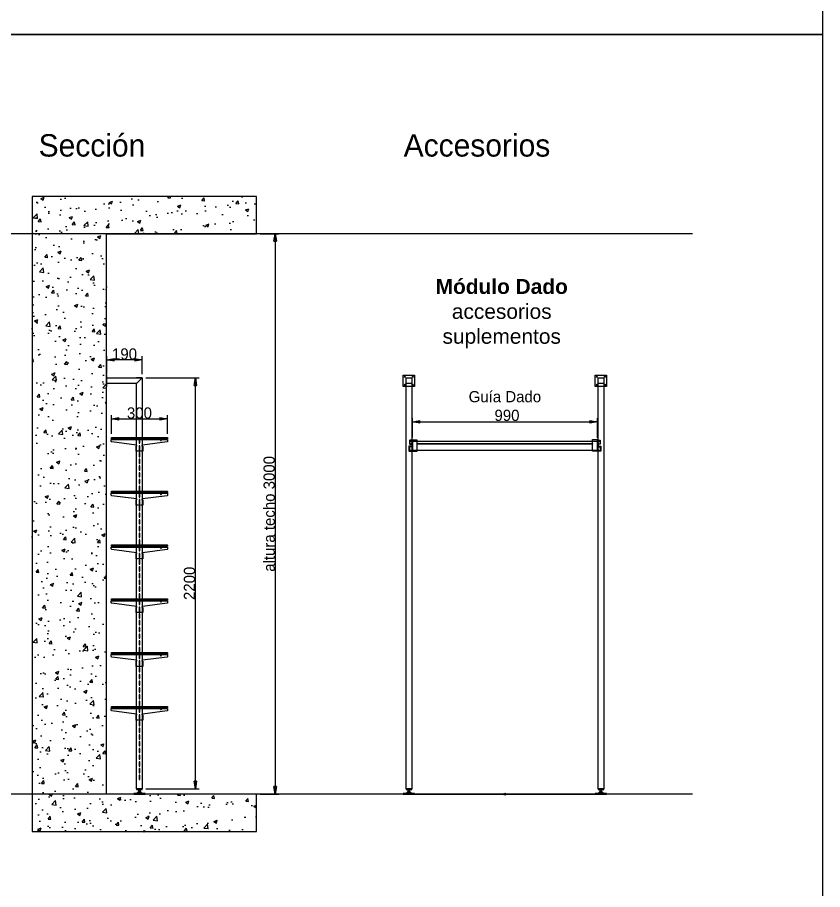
# Paper-space layout 'Jordi B.' of a CAD drawing. Header units: millimetres. Extents: x 23627 to 226976, y -18096 to 223844.
# Drawn here: x 135592 to 139901, y 124776 to 129447 of the extents above; entities that cross this region are included whole.
import ezdxf

# ---------------------------------------------------------------- set-up
doc = ezdxf.new("R2010")
doc.units = ezdxf.units.MM
doc.header["$PDMODE"] = 35
doc.header["$PDSIZE"] = 5
doc.linetypes.add('Discontinua JB', pattern=[0.75, 0.5, -0.25])
doc.layers.add('1001 concep color Blau Fosc', color=7, linetype='Continuous', true_color=0x003e84)
for name, color, linetype in [('Cotas bloques dinámicos PM espacio', 140, 'Continuous'), ('Ferreteria JB', 7, 'Continuous'), ('Linea Capa Color 0000 JB', 7, 'Continuous'), ('Linea Capa Color 0012 Vermell JB', 12, 'Continuous'), ('Linea Capa Color 0140 Blau Vidre JB', 140, 'Continuous'), ('Linea Capa Color 0202 Lila Parets JB', 202, 'Continuous'), ('Linea Capa Color 0252 Gris Parets JB', 252, 'Continuous'), ('Linea Capa Color 0253 Gris Clar JB', 253, 'Continuous'), ('Linea Capa Color 0255 Blanc JB', 255, 'Continuous')]:
    doc.layers.add(name, color=color, linetype=linetype)
doc.styles.add('Helvetica Light', font='HelveticaNeueLTCom-Th.ttf')
doc.styles.add('Jordi Ava', font='Avant Garde MEdium BT.ttf')
doc.dimstyles.new('Jordi Ava 2015', dxfattribs={"dimtxt": 60, "dimasz": 40, "dimexe": 20, "dimexo": 20, "dimgap": 0.09, "dimtad": 1, "dimdec": 0, "dimzin": 0, "dimdsep": 46, "dimtxsty": 'Jordi Ava', "dimblk": 'CLOSED', "dimcen": 1.5, "dimclrd": 7, "dimclre": 7, "dimclrt": 256, "dimadec": 0, "dimazin": 0, "dimtfac": 0.05, "dimtdec": 0, "dimtofl": 0, "dimtmove": 0, "dimatfit": 3, "dimldrblk": 'CLOSED', "dimfxl": 90, "dimtolj": 1, "dimtzin": 0, "dimlwd": -1, "dimlwe": -1, "dimarcsym": 0})

# ---------------------------------------------------------------- blocks, each defined once
blk = doc.blocks.new('PM202309291349')
at = {"layer": 'Linea Capa Color 0012 Vermell JB', "ltscale": 50}
for p in [(6202.8, -4066.4), (4272.8, -4266.4)]:
    blk.add_point(p, dxfattribs=at)
at = {"layer": 'Linea Capa Color 0202 Lila Parets JB', "ltscale": 10}
for p, q in [((7207.8, -1066.4), (639.3, -1066.4)), ((7207.8, -4066.4), (1339.3, -4066.4))]:
    blk.add_line(p, q, dxfattribs=at)
blk.add_lwpolyline([(0, 0), (7902.9, 0), (7902.9, -7171.6), (0, -7171.6)], close=True, dxfattribs=at)
at = {"layer": '1001 concep color Blau Fosc', "ltscale": 10, "char_height": 120, "width": 2264.786, "attachment_point": 1, "style": 'Jordi Ava'}
for s, insert in [('Sección', (3707.1, -532.9)), ('Accesorios', (5660.9, -532.9))]:
    blk.add_mtext(s, dxfattribs=dict(at, insert=insert))
blk = doc.blocks.new('_Closed')
at = {"color": 0, "linetype": 'ByBlock', "lineweight": -2}
for p, q in [((-1, 0.17), (0, 0)), ((-1, 0.17), (-1, -0.17)), ((0, 0), (-1, -0.17)), ((0, 0), (-1, 0))]:
    blk.add_line(p, q, dxfattribs=at)
blk = doc.blocks.new('*D1623')
at = {"layer": 'Cotas bloques dinámicos PM espacio', "color": 7, "ltscale": 10, "transparency": 16777216}
for p, q in [((211.6, 2228), (496, 2228)), ((476, 68), (476, 2188)), ((211.6, 28), (496, 28))]:
    blk.add_line(p, q, dxfattribs=at)
at = {"layer": 'Defpoints', "color": 0, "ltscale": 10, "transparency": 16777216}
for p in [(191.6, 2228), (476, 2228), (191.6, 28)]:
    blk.add_point(p, dxfattribs=at)
at = {"layer": 'Cotas bloques dinámicos PM espacio', "color": 7, "ltscale": 10, "transparency": 16777216, "xscale": 40, "yscale": 40, "zscale": 40}
for p, rotation in [((476, 2228), 90), ((476, 28), 270)]:
    blk.add_blockref('_Closed', p, dxfattribs=dict(at, rotation=rotation))
at = {"layer": 'Cotas bloques dinámicos PM espacio', "ltscale": 10, "transparency": 16777216, "insert": (444.7, 1128), "char_height": 60, "attachment_point": 5, "rotation": 90, "style": 'Jordi Ava'}
blk.add_mtext('\\A1;2200', dxfattribs=at)
blk = doc.blocks.new('*D1625')
at = {"layer": 'Cotas bloques dinámicos PM espacio', "color": 7, "ltscale": 10, "transparency": 16777216}
for p, q in [((2, 2248), (2, 2344.9)), ((191.6, 2248), (191.6, 2344.9)), ((151.6, 2324.9), (42, 2324.9))]:
    blk.add_line(p, q, dxfattribs=at)
at = {"layer": 'Defpoints', "color": 0, "ltscale": 10, "transparency": 16777216}
for p in [(2, 2324.9), (2, 2228), (191.6, 2228)]:
    blk.add_point(p, dxfattribs=at)
at = {"layer": 'Cotas bloques dinámicos PM espacio', "color": 7, "ltscale": 10, "transparency": 16777216, "xscale": 40, "yscale": 40, "zscale": 40, "rotation": 180}
blk.add_blockref('_Closed', (2, 2324.9), dxfattribs=at)
at = {"layer": 'Cotas bloques dinámicos PM espacio', "color": 7, "ltscale": 10, "transparency": 16777216, "xscale": 40, "yscale": 40, "zscale": 40}
blk.add_blockref('_Closed', (191.6, 2324.9), dxfattribs=at)
at = {"layer": 'Cotas bloques dinámicos PM espacio', "ltscale": 10, "transparency": 16777216, "insert": (96.8, 2356.1), "char_height": 60, "attachment_point": 5, "style": 'Jordi Ava'}
blk.add_mtext('\\A1;190', dxfattribs=at)
blk = doc.blocks.new('PM202304131554')
at = {"layer": 'Linea Capa Color 0000 JB', "ltscale": 50}
h = blk.add_hatch(color=256, dxfattribs=at)
h.dxf.hatch_style = 1
h.set_gradient(color1=(0, 191, 255), one_color=1, tint=1, name='SPHERICAL')
h.paths.add_polyline_path([(-149, 0), (-150, 1), (-150, 7), (-149, 8), (149, 8), (150, 7), (150, 1), (149, 0)])
at = {"layer": 'Linea Capa Color 0140 Blau Vidre JB', "lineweight": -3}
blk.add_lwpolyline([(-149, 0), (-150, 1), (-150, 7), (-149, 8), (149, 8), (150, 7), (150, 1), (149, 0)], close=True, dxfattribs=at)
blk = doc.blocks.new('PM202307281056')
at = {"layer": 'Linea Capa Color 0140 Blau Vidre JB', "ltscale": 10}
blk.add_lwpolyline([(4.9, 3), (-4.9, 3), (-4.9, 0), (-2.2, 0), (-2.2, -3.3, 1.39975), (2.3, -3.3), (2.3, 0), (4.9, 0)], format="xyb", close=True, dxfattribs=at)
blk.add_arc((0, 5.5), 5.5, 207.0463, 332.9537, dxfattribs=at)
blk = doc.blocks.new('*D2136')
at = {"layer": 'Cotas bloques dinámicos PM espacio', "color": 7, "ltscale": 10, "transparency": 16777216}
for p, q in [((26.6, 1928.7), (26.6, 2028.7)), ((66.6, 2008.7), (286.6, 2008.7)), ((326.6, 1928.7), (326.6, 2028.7))]:
    blk.add_line(p, q, dxfattribs=at)
at = {"layer": 'Defpoints', "color": 0, "ltscale": 10, "transparency": 16777216}
for p in [(326.6, 2008.7), (26.6, 1908.7), (326.6, 1908.7)]:
    blk.add_point(p, dxfattribs=at)
at = {"layer": 'Cotas bloques dinámicos PM espacio', "color": 7, "ltscale": 10, "transparency": 16777216, "xscale": 40, "yscale": 40, "zscale": 40, "rotation": 180}
blk.add_blockref('_Closed', (26.6, 2008.7), dxfattribs=at)
at = {"layer": 'Cotas bloques dinámicos PM espacio', "color": 7, "ltscale": 10, "transparency": 16777216, "xscale": 40, "yscale": 40, "zscale": 40}
blk.add_blockref('_Closed', (326.6, 2008.7), dxfattribs=at)
at = {"layer": 'Cotas bloques dinámicos PM espacio', "ltscale": 10, "transparency": 16777216, "insert": (176.6, 2040), "char_height": 60, "attachment_point": 5, "style": 'Jordi Ava'}
blk.add_mtext('\\A1;{\\C140;300}', dxfattribs=at)
blk = doc.blocks.new('*D1624')
at = {"layer": 'Cotas bloques dinámicos PM espacio', "color": 7, "ltscale": 10, "transparency": 16777216}
for p, q in [((822.7, 3000), (922.7, 3000)), ((902.7, 2960), (902.7, 40)), ((822.7, 0), (922.7, 0))]:
    blk.add_line(p, q, dxfattribs=at)
at = {"layer": 'Defpoints', "color": 0, "ltscale": 10, "transparency": 16777216}
for p in [(802.7, 3000), (802.7, 0), (902.7, 0)]:
    blk.add_point(p, dxfattribs=at)
at = {"layer": 'Cotas bloques dinámicos PM espacio', "color": 7, "ltscale": 10, "transparency": 16777216, "xscale": 40, "yscale": 40, "zscale": 40}
for p, rotation in [((902.7, 3000), 90), ((902.7, 0), 270)]:
    blk.add_blockref('_Closed', p, dxfattribs=dict(at, rotation=rotation))
at = {"layer": 'Cotas bloques dinámicos PM espacio', "ltscale": 10, "transparency": 16777216, "insert": (871.4, 1500), "char_height": 60, "attachment_point": 5, "rotation": 90, "style": 'Jordi Ava'}
blk.add_mtext('\\A1;altura techo 3000', dxfattribs=at)
blk = doc.blocks.new('PM202308170910')
at = {"layer": 'Linea Capa Color 0202 Lila Parets JB', "ltscale": 10}
blk.add_line((-514, 0), (514, 0), dxfattribs=at)
at = {"layer": 'Linea Capa Color 0253 Gris Clar JB', "ltscale": 10}
for points in [[(-484, 2183), (-544, 2183), (-544, 2243), (-484, 2243)], [(544, 2183), (484, 2183), (484, 2243), (544, 2243)], [(-529, 2228), (-499, 2228), (-499, 28), (-529, 28)], [(-499, 2198), (-529, 2198), (-529, 2228), (-499, 2228)], [(499, 2228), (529, 2228), (529, 28), (499, 28)], [(529, 2198), (499, 2198), (499, 2228), (529, 2228)], [(-544, 0), (-484, 0), (-484, 2.5), (-544, 2.5)], [(-529, 24), (-499, 24), (-499, 28), (-529, 28)], [(-507, 9), (-521, 9), (-529, 2.5), (-499, 2.5)], [(-521, 9), (-507, 9), (-507, 13), (-521, 13)], [(-509, 13), (-509, 24), (-519, 24), (-519, 13)], [(484, 0), (544, 0), (544, 2.5), (484, 2.5)], [(499, 24), (529, 24), (529, 28), (499, 28)], [(521, 9), (507, 9), (499, 2.5), (529, 2.5)], [(507, 9), (521, 9), (521, 13), (507, 13)], [(519, 13), (519, 24), (509, 24), (509, 13)]]:
    blk.add_lwpolyline(points, close=True, dxfattribs=at)
for centre in [(-535.6, 2234.6), (-492.3, 2234.6), (492.3, 2234.6), (535.6, 2234.6), (-535.6, 2191.4), (-492.3, 2191.4), (492.3, 2191.4), (535.6, 2191.4)]:
    blk.add_circle(centre, 3, dxfattribs=at)
at = {"layer": '1001 concep color Blau Fosc', "insert": (-17, 2572.5), "char_height": 80, "width": 990, "attachment_point": 5, "style": 'Helvetica Light'}
blk.add_mtext('{\\fHelveticaNeueLT Com 35 Th|b1|i0|c0|p34;Módulo Dado}\\Paccesorios suplementos', dxfattribs=at)
blk = doc.blocks.new('*D1474')
at = {"layer": 'Cotas bloques dinámicos PM espacio', "color": 7, "ltscale": 10, "transparency": 16777216}
for p, q in [((4, 73.3), (4, 177.8)), ((44, 157.8), (954, 157.8)), ((994, 71.3), (994, 177.8))]:
    blk.add_line(p, q, dxfattribs=at)
at = {"layer": 'Defpoints', "color": 0, "ltscale": 10, "transparency": 16777216}
for p in [(994, 157.8), (4, 53.3), (994, 51.3)]:
    blk.add_point(p, dxfattribs=at)
at = {"layer": 'Cotas bloques dinámicos PM espacio', "color": 7, "ltscale": 10, "transparency": 16777216, "xscale": 40, "yscale": 40, "zscale": 40, "rotation": 180}
blk.add_blockref('_Closed', (4, 157.8), dxfattribs=at)
at = {"layer": 'Cotas bloques dinámicos PM espacio', "color": 7, "ltscale": 10, "transparency": 16777216, "xscale": 40, "yscale": 40, "zscale": 40}
blk.add_blockref('_Closed', (994, 157.8), dxfattribs=at)
at = {"layer": 'Cotas bloques dinámicos PM espacio', "ltscale": 10, "transparency": 16777216, "insert": (499, 241.8), "char_height": 60, "attachment_point": 5, "style": 'Jordi Ava'}
blk.add_mtext('\\A1;Guía Dado\\P 990', dxfattribs=at)
blk = doc.blocks.new('*U1622')
at = {"layer": 'Linea Capa Color 0252 Gris Parets JB', "ltscale": 10}
h = blk.add_hatch(dxfattribs=at)
h.set_pattern_fill('AR-CONC', color=256, style=0)
h.set_pattern_definition([(50, (-129811.65, -106504.04), (182.18467, -15.93909), [19.05, -209.55]), (355, (-129811.65, -106504.04), (-35.24342, 191.05685), [15.24, -167.64058]), (100.45144, (-129796.47, -106505.37), (146.94125, 175.11775), [16.19, -178.09024]), (46.1842, (-129811.65, -106453.24), (271.07904, -42.04233), [28.575, -314.325]), (96.63556, (-129789.06, -106456.74), (237.40413, 247.42612), [24.28502, -267.1356]), (351.18415, (-129811.65, -106453.24), (237.40413, 247.42612), [22.85997, -251.45973]), (21, (-129786.25, -106465.94), (151.61439, -102.2652), [19.05, -209.55]), (326, (-129786.25, -106465.94), (61.80203, 184.18797), [15.24, -167.64]), (71.45144, (-129773.62, -106474.46), (213.41642, 81.92277), [16.19, -178.08994]), (37.5, (-129811.654, -106504.04), (3.088603, 84.55504), [0, -165.608, 0, -170.18, 0, -168.275]), (7.5, (-129811.65, -106504.04), (66.819663, 100.180575), [0, -97.028, 0, -161.798, 0, -64.135]), (327.5, (-129868.296, -106504.04), (135.590595, -5.728744), [0, -63.5, 0, -198.12, 0, -262.89]), (317.5, (-129893.7, -106504.04), (148.12918, 25.42649), [0, -82.55, 0, -131.572, 0, -186.69])])
h.paths.add_polyline_path([(802.7, 3200), (-397.3, 3200), (-397.3, -200), (802.7, -200), (802.7, 0), (0, 0), (0, 3000), (802.7, 3000)])
at = {"ltscale": 50}
blk.add_lwpolyline([(2, 2183), (2, 2243), (0, 2243), (0, 2183)], close=True, dxfattribs=at)
at = {"layer": 'Linea Capa Color 0000 JB', "ltscale": 50}
blk.add_line((191.6, 2228), (161.6, 2228), dxfattribs=at)
at = {"layer": 'Linea Capa Color 0000 JB', "ltscale": 10}
for points in [[(2, 2198), (2, 2228), (191.6, 2228), (161.6, 2198)], [(161.6, 2198), (191.6, 2228), (191.6, 28), (161.6, 28)], [(174.8, 1878.3), (178.3, 1878.3), (178.3, 1900.8), (174.8, 1900.8)], [(174.8, 1842.2), (178.3, 1842.2), (178.3, 1864.8), (174.8, 1864.8)], [(174.8, 1806.2), (178.3, 1806.2), (178.3, 1828.8), (174.8, 1828.8)], [(174.8, 1770.2), (178.3, 1770.2), (178.3, 1792.8), (174.8, 1792.8)], [(174.8, 1734.2), (178.3, 1734.2), (178.3, 1756.8), (174.8, 1756.8)], [(174.8, 1698.2), (178.3, 1698.2), (178.3, 1720.7), (174.8, 1720.7)], [(174.8, 1662.2), (178.3, 1662.2), (178.3, 1684.7), (174.8, 1684.7)], [(174.8, 1626.2), (178.3, 1626.2), (178.3, 1648.7), (174.8, 1648.7)], [(174.8, 1590.2), (178.3, 1590.2), (178.3, 1612.7), (174.8, 1612.7)], [(174.8, 1554.2), (178.3, 1554.2), (178.3, 1576.7), (174.8, 1576.7)], [(174.8, 1518.2), (178.3, 1518.2), (178.3, 1540.7), (174.8, 1540.7)], [(174.8, 1482.2), (178.3, 1482.2), (178.3, 1504.7), (174.8, 1504.7)], [(174.8, 1446.2), (178.3, 1446.2), (178.3, 1468.7), (174.8, 1468.7)], [(174.8, 1410.2), (178.3, 1410.2), (178.3, 1432.7), (174.8, 1432.7)], [(174.8, 1374.2), (178.3, 1374.2), (178.3, 1396.7), (174.8, 1396.7)], [(174.8, 1338.2), (178.3, 1338.2), (178.3, 1360.7), (174.8, 1360.7)], [(174.8, 1302.2), (178.3, 1302.2), (178.3, 1324.7), (174.8, 1324.7)], [(174.8, 1266.2), (178.3, 1266.2), (178.3, 1288.7), (174.8, 1288.7)], [(174.8, 1230.2), (178.3, 1230.2), (178.3, 1252.7), (174.8, 1252.7)], [(174.8, 1194.2), (178.3, 1194.2), (178.3, 1216.7), (174.8, 1216.7)], [(174.8, 1158.2), (178.3, 1158.2), (178.3, 1180.7), (174.8, 1180.7)], [(174.8, 1122.1), (178.3, 1122.1), (178.3, 1144.7), (174.8, 1144.7)], [(174.8, 1086.1), (178.3, 1086.1), (178.3, 1108.7), (174.8, 1108.7)], [(174.8, 1050.1), (178.3, 1050.1), (178.3, 1072.7), (174.8, 1072.7)], [(174.8, 1014.1), (178.3, 1014.1), (178.3, 1036.6), (174.8, 1036.6)], [(174.8, 978.1), (178.3, 978.1), (178.3, 1000.6), (174.8, 1000.6)], [(174.8, 942.1), (178.3, 942.1), (178.3, 964.6), (174.8, 964.6)], [(174.8, 906.1), (178.3, 906.1), (178.3, 928.6), (174.8, 928.6)], [(174.8, 870.1), (178.3, 870.1), (178.3, 892.6), (174.8, 892.6)], [(174.8, 834.1), (178.3, 834.1), (178.3, 856.6), (174.8, 856.6)], [(174.8, 798.1), (178.3, 798.1), (178.3, 820.6), (174.8, 820.6)], [(174.8, 762.1), (178.3, 762.1), (178.3, 784.6), (174.8, 784.6)], [(174.8, 726.1), (178.3, 726.1), (178.3, 748.6), (174.8, 748.6)], [(174.8, 690.1), (178.3, 690.1), (178.3, 712.6), (174.8, 712.6)], [(174.8, 654.1), (178.3, 654.1), (178.3, 676.6), (174.8, 676.6)], [(174.8, 618.1), (178.3, 618.1), (178.3, 640.6), (174.8, 640.6)], [(174.8, 582.1), (178.3, 582.1), (178.3, 604.6), (174.8, 604.6)], [(174.8, 546.1), (178.3, 546.1), (178.3, 568.6), (174.8, 568.6)], [(174.8, 510.1), (178.3, 510.1), (178.3, 532.6), (174.8, 532.6)], [(174.8, 474.1), (178.3, 474.1), (178.3, 496.6), (174.8, 496.6)], [(174.8, 442.1), (178.3, 442.1), (178.3, 464.6), (174.8, 464.6)], [(174.8, 438.1), (178.3, 438.1), (178.3, 460.6), (174.8, 460.6)], [(174.8, 402), (178.3, 402), (178.3, 424.6), (174.8, 424.6)], [(174.8, 366), (178.3, 366), (178.3, 388.6), (174.8, 388.6)], [(174.8, 330), (178.3, 330), (178.3, 352.6), (174.8, 352.6)], [(174.8, 294), (178.3, 294), (178.3, 316.5), (174.8, 316.5)], [(174.8, 258), (178.3, 258), (178.3, 280.5), (174.8, 280.5)], [(174.8, 222), (178.3, 222), (178.3, 244.5), (174.8, 244.5)], [(174.8, 186), (178.3, 186), (178.3, 208.5), (174.8, 208.5)], [(174.8, 150), (178.3, 150), (178.3, 172.5), (174.8, 172.5)], [(174.8, 114), (178.3, 114), (178.3, 136.5), (174.8, 136.5)], [(174.8, 78), (178.3, 78), (178.3, 100.5), (174.8, 100.5)], [(146.6, 0), (206.6, 0), (206.6, 2.5), (146.6, 2.5)], [(161.6, 24), (191.6, 24), (191.6, 28), (161.6, 28)], [(183.6, 9), (169.6, 9), (161.6, 2.5), (191.6, 2.5)], [(169.6, 9), (183.6, 9), (183.6, 13), (169.6, 13)], [(181.6, 13), (181.6, 24), (171.6, 24), (171.6, 13)]]:
    blk.add_lwpolyline(points, close=True, dxfattribs=at)
at = {"layer": 'Linea Capa Color 0000 JB', "ltscale": 50}
for points in [[(158.5, 1863.6), (163.5, 1863.6), (163.5, 1865.3, 0.181984), (162.8, 1867.3, 0.182333), (160.9, 1868.3), (28.6, 1885.5, -0.383077), (26, 1888.5), (26, 1898.7), (327.1, 1898.7), (327.1, 1888.5, -0.37682), (324.5, 1885.5), (192.2, 1868.3, 0.37682), (189.6, 1865.3), (189.6, 1863.6), (194.6, 1863.6), (194.6, 1835.7), (158.5, 1835.7), (158.5, 1863.6)], [(158.5, 1575.5), (163.5, 1575.5), (163.5, 1577.3, 0.181984), (162.8, 1579.3, 0.182333), (160.9, 1580.3), (28.6, 1597.5, -0.383077), (26, 1600.4), (26, 1610.6), (327.1, 1610.6), (327.1, 1600.4, -0.37682), (324.5, 1597.4), (192.2, 1580.3, 0.37682), (189.6, 1577.3), (189.6, 1575.5), (194.6, 1575.5), (194.6, 1547.6), (158.5, 1547.6), (158.5, 1575.5)], [(158.5, 1287.5), (163.5, 1287.5), (163.5, 1289.3, 0.181984), (162.8, 1291.3, 0.182333), (160.9, 1292.3), (28.6, 1309.4, -0.383077), (26, 1312.4), (26, 1322.6), (327.1, 1322.6), (327.1, 1312.4, -0.37682), (324.5, 1309.4), (192.2, 1292.3, 0.37682), (189.6, 1289.3), (189.6, 1287.5), (194.6, 1287.5), (194.6, 1259.6), (158.5, 1259.6), (158.5, 1287.5)], [(158.5, 999.5), (163.5, 999.5), (163.5, 1001.2, 0.181984), (162.8, 1003.2, 0.182333), (160.9, 1004.2), (28.6, 1021.4, -0.383077), (26, 1024.4), (26, 1034.6), (327.1, 1034.6), (327.1, 1024.4, -0.37682), (324.5, 1021.4), (192.2, 1004.2, 0.37682), (189.6, 1001.2), (189.6, 999.5), (194.6, 999.5), (194.6, 971.6), (158.5, 971.6), (158.5, 999.5)], [(158.5, 711.4), (163.5, 711.4), (163.5, 713.2, 0.181984), (162.8, 715.2, 0.182333), (160.9, 716.2), (28.6, 733.3, -0.383077), (26, 736.3), (26, 746.5), (327.1, 746.5), (327.1, 736.3, -0.37682), (324.5, 733.3), (192.2, 716.2, 0.37682), (189.6, 713.2), (189.6, 711.4), (194.6, 711.4), (194.6, 683.5), (158.5, 683.5), (158.5, 711.4)], [(158.5, 423.4), (163.5, 423.4), (163.5, 425.1, 0.181984), (162.8, 427.1, 0.182333), (160.9, 428.1), (28.6, 445.3, -0.383077), (26, 448.3), (26, 458.5), (327.1, 458.5), (327.1, 448.3, -0.37682), (324.5, 445.3), (192.2, 428.1, 0.37682), (189.6, 425.1), (189.6, 423.4), (194.6, 423.4), (194.6, 395.5), (158.5, 395.5), (158.5, 423.4)]]:
    blk.add_lwpolyline(points, format="xyb", dxfattribs=at)
at = {"layer": 'Linea Capa Color 0000 JB', "linetype": 'Discontinua JB', "ltscale": 10}
for points in [[(175.2, 1881.5), (177.9, 1881.5), (177.9, 1895), (175.2, 1895)], [(175.2, 1845.5), (177.9, 1845.5), (177.9, 1859), (175.2, 1859)], [(175.2, 1593.4), (177.9, 1593.4), (177.9, 1606.9), (175.2, 1606.9)], [(175.2, 1557.4), (177.9, 1557.4), (177.9, 1570.9), (175.2, 1570.9)], [(175.2, 1305.4), (177.9, 1305.4), (177.9, 1318.9), (175.2, 1318.9)], [(175.2, 1269.4), (177.9, 1269.4), (177.9, 1282.9), (175.2, 1282.9)], [(175.2, 1017.3), (177.9, 1017.3), (177.9, 1030.8), (175.2, 1030.8)], [(175.2, 981.3), (177.9, 981.3), (177.9, 994.8), (175.2, 994.8)], [(175.2, 729.3), (177.9, 729.3), (177.9, 742.8), (175.2, 742.8)], [(175.2, 693.3), (177.9, 693.3), (177.9, 706.8), (175.2, 706.8)], [(175.2, 405.3), (177.9, 405.3), (177.9, 418.7), (175.2, 418.7)]]:
    blk.add_lwpolyline(points, close=True, dxfattribs=at)
at = {"layer": 'Linea Capa Color 0202 Lila Parets JB', "ltscale": 10}
blk.add_lwpolyline([(802.7, 0), (0, 0), (0, 3000), (802.7, 3000)], dxfattribs=at)
at = {"layer": 'Linea Capa Color 0255 Blanc JB', "ltscale": 10}
blk.add_lwpolyline([(802.7, 3200), (-397.3, 3200), (-397.3, -200), (802.7, -200), (802.7, 0), (0, 0), (0, 3000), (802.7, 3000)], close=True, dxfattribs=at)
at = {"layer": 'Linea Capa Color 0000 JB'}
for p in [(176.6, 1901.7), (176.6, 1613.6), (176.6, 1325.6), (176.6, 1037.6), (176.6, 749.5), (176.6, 461.5)]:
    blk.add_blockref('PM202304131554', p, dxfattribs=at)
at = {"layer": 'Linea Capa Color 0000 JB', "ltscale": 50}
for p in [(291.5, 1898.7), (291.5, 1610.6), (291.5, 1322.6), (291.5, 1034.6), (291.5, 746.5), (291.5, 458.5)]:
    blk.add_blockref('PM202307281056', p, dxfattribs=at)
at = {"layer": 'Cotas bloques dinámicos PM espacio', "ltscale": 10}
dim = blk.add_linear_dim(base=(902.7, 0), p1=(802.7, 3000), p2=(802.7, 0), angle=90, text='altura techo <>', dimstyle='Jordi Ava 2015', dxfattribs=at)
dim.commit()
dim.dimension.update_dxf_attribs({"geometry": '*D1624', "text_midpoint": (871.4, 1500)})
dim = blk.add_linear_dim(base=(2, 2324.9), p1=(191.6, 2228), p2=(2, 2228), dimstyle='Jordi Ava 2015', dxfattribs=at)
dim.commit()
dim.dimension.update_dxf_attribs({"geometry": '*D1625', "text_midpoint": (96.8, 2356.1)})
dim = blk.add_linear_dim(base=(476, 2228), p1=(191.6, 28), p2=(191.6, 2228), angle=90, dimstyle='Jordi Ava 2015', dxfattribs=at)
dim.commit()
dim.dimension.update_dxf_attribs({"geometry": '*D1623', "text_midpoint": (444.7, 1128)})
dim = blk.add_linear_dim(base=(326.6, 2008.7), p1=(26.6, 1908.7), p2=(326.6, 1908.7), text='{\\C140;<>}', dimstyle='Jordi Ava 2015', dxfattribs=at)
dim.commit()
dim.dimension.update_dxf_attribs({"geometry": '*D2136', "text_midpoint": (176.6, 2040)})
blk = doc.blocks.new('*U1386')
at = {"layer": 'Linea Capa Color 0000 JB'}
blk.add_blockref('*U1622', (397.3, 200), dxfattribs=at)
blk = doc.blocks.new('*U1473')
at = {"layer": 'Ferreteria JB'}
for points in [[(6, 53.3), (992, 53.3), (992, 3.3), (6, 3.3)], [(30, 41.3), (967.9, 41.3), (967.9, 37.3), (30, 37.3)]]:
    blk.add_lwpolyline(points, close=True, dxfattribs=at)
at = {"layer": 'Linea Capa Color 0000 JB', "ltscale": 10}
for points in [[(4, 58.2, -0.02839), (4, 58.7), (4, 59.3), (-9.6, 59.3, 0.41743), (-11, 57.8), (-11, 39.3, 0.410045), (-9.5, 37.8, 0.007888), (-3.9, 37.8, 0.383491), (-2.4, 39.2), (-1.7, 45.8), (0, 45.8), (0, 27.9), (4, 27.9)], [(994, 58.2, 0.02839), (994, 58.7), (994, 59.3), (1007.5, 59.3, -0.41743), (1008.9, 57.8), (1009, 39.3, -0.410045), (1007.5, 37.8, -0.007888), (1001.9, 37.8, -0.383491), (1000.4, 39.2), (999.7, 45.8), (997.9, 45.8), (997.9, 27.9), (994, 27.9)], [(4, 27.9), (-12.6, 27.9, 0.419238), (-14.6, 25.9), (-14.6, 1.8, 0.381921), (-12.6, 0), (4, 0)], [(4, 27.9), (0, 27.9), (0, 23.3), (-9.6, 23.3, 0.41743), (-11, 21.8), (-11, 3.3, 0.410045), (-9.5, 1.8, 0.007888), (-3.9, 1.8, 0.383491), (-2.4, 3.2), (-1.7, 9.8), (0, 9.8), (0, 1.8), (4, 1.8)], [(994, 27.9), (997.9, 27.9), (997.9, 23.3), (1007.5, 23.3, -0.41743), (1008.9, 21.8), (1009, 3.3, -0.410045), (1007.5, 1.8, -0.007888), (1001.9, 1.8, -0.383491), (1000.4, 3.2), (999.7, 9.8), (997.9, 9.8), (997.9, 1.8), (994, 1.8)], [(994, 27.9), (1010.5, 27.9, -0.419238), (1012.5, 25.9), (1012.5, 1.8, -0.381921), (1010.5, 0), (994, 0)]]:
    blk.add_lwpolyline(points, format="xyb", close=True, dxfattribs=at)
at = {"layer": 'Linea Capa Color 0000 JB', "ltscale": 50}
for points in [[(4, 0), (30, 0), (30, 59.3), (4, 59.3)], [(994, 0), (967.9, 0), (967.9, 63.3), (994, 63.3)]]:
    blk.add_lwpolyline(points, close=True, dxfattribs=at)
at = {"layer": 'Linea Capa Color 0000 JB', "ltscale": 10}
for centre in [(-5.1, 53.4), (1003, 53.4)]:
    blk.add_circle(centre, 2.26, dxfattribs=at)
at = {"layer": 'Cotas bloques dinámicos PM espacio', "ltscale": 10}
dim = blk.add_linear_dim(base=(994, 157.8), p1=(4, 53.3), p2=(994, 51.3), text='Guía Dado\\P <>', dimstyle='Jordi Ava 2015', dxfattribs=at)
dim.commit()
dim.dimension.update_dxf_attribs({"geometry": '*D1474', "text_midpoint": (499, 241.8)})
blk = doc.blocks.new('*U1603')
at = {"layer": 'Linea Capa Color 0000 JB'}
blk.add_blockref('*U1473', (-4, 0), dxfattribs=at)

psp = doc.layouts.new('Jordi B.')

# ---------------------------------------------------------------- linework, layer by layer
at = {"layer": 'Linea Capa Color 0202 Lila Parets JB', "ltscale": 10}
psp.add_lwpolyline([(131998.3, 133994), (139901.3, 133994), (139901.3, 129354.4), (131998.3, 129354.4)], close=True, dxfattribs=at)

# ---------------------------------------------------------------- block references
at = {"layer": 'Linea Capa Color 0000 JB'}
for name, p in [('PM202309291349', (131998.3, 129354.4)), ('*U1386', (135671.1, 125088)), ('PM202308170910', (138201.1, 125288)), ('*U1603', (137706.1, 127123.6))]:
    psp.add_blockref(name, p, dxfattribs=at)

doc.saveas('drawing.dxf')
